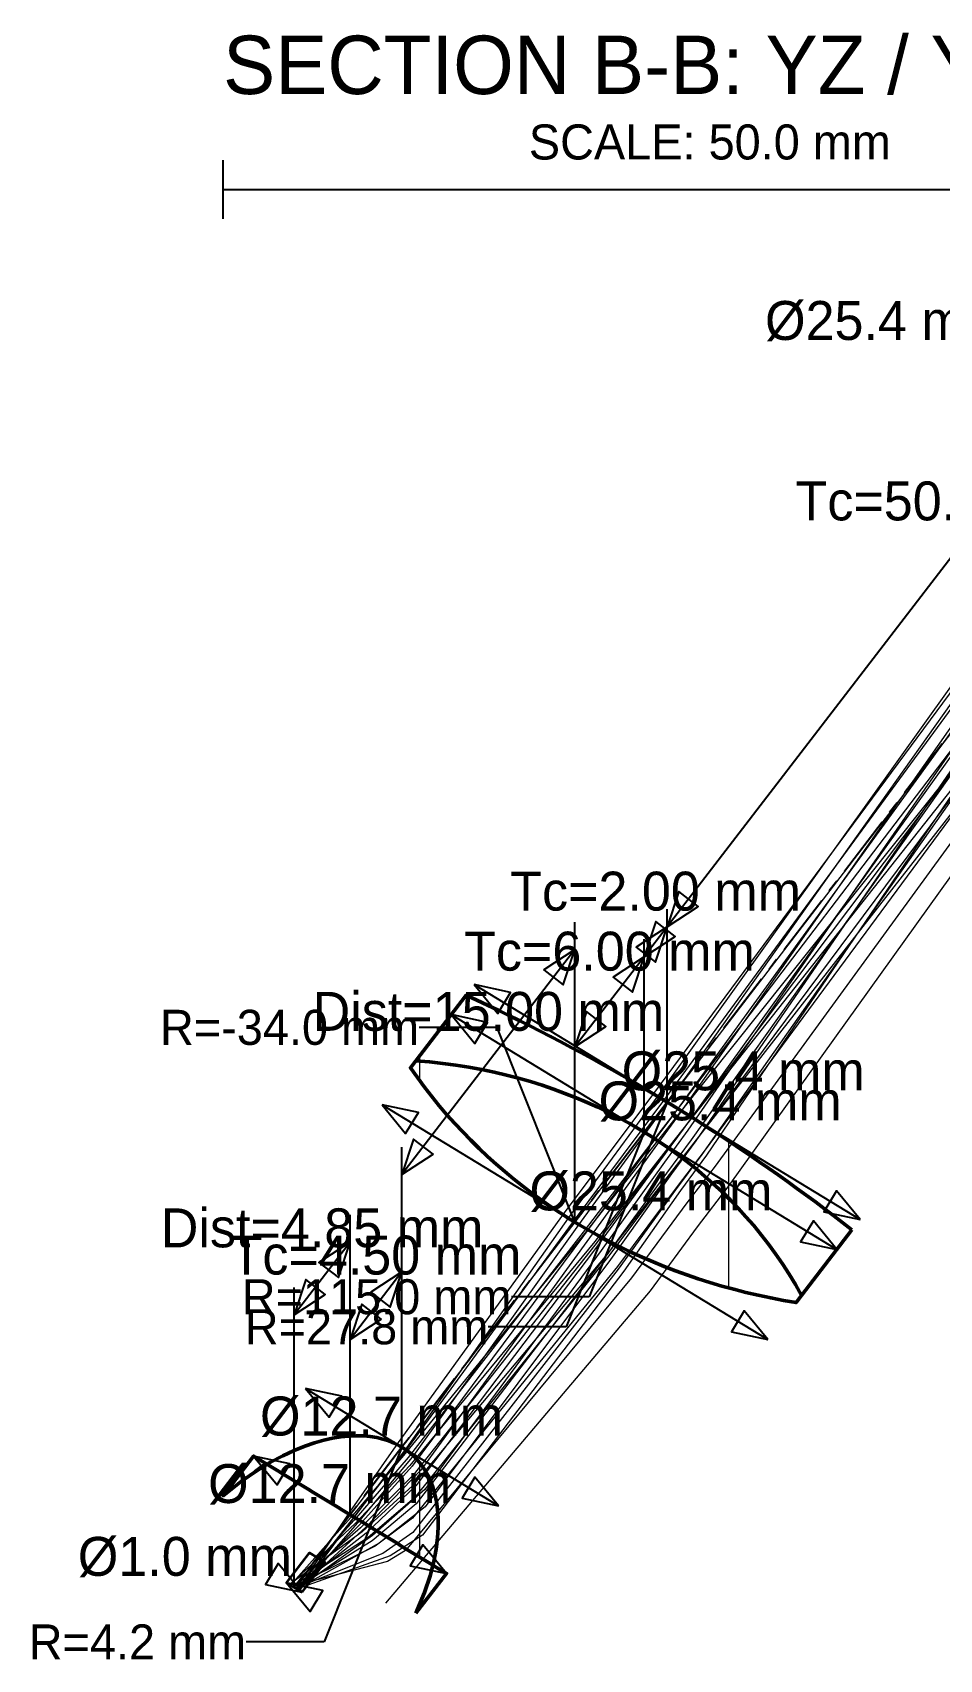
# Model space of a CAD drawing. Header units: metres. Extents: x -52 to 124, y -172 to 128.
# Drawn here: x -51.6 to -5.1, y -59.1 to 24.5 of the extents above; entities that cross this region are included whole.
import ezdxf
from ezdxf.enums import TextEntityAlignment as Align

# ---------------------------------------------------------------- set-up
doc = ezdxf.new("R2010")
doc.units = ezdxf.units.M
doc.linetypes.add('CENTER', pattern=[5.08, 3.175, -0.635, 0.635, -0.635])
for name, color, linetype, lineweight in [('ANNOTATIONS', 3, 'CONTINUOUS', 25), ('DIMENSIONS_LINEAR', 4, 'CONTINUOUS', 25), ('DIMENSIONS_RADIAL', 6, 'CONTINUOUS', 25), ('OPTICAL_AXIS', 1, 'CENTER', 25), ('OPTICS_COMPONENTS', 2, 'CONTINUOUS', 35), ('OPTICS_HATCH', 8, 'CONTINUOUS', 13), ('OPTICS_LENSES', 7, 'CONTINUOUS', 50), ('RAYS_785NM', 1, 'CONTINUOUS', 18), ('RAYS_850NM', 3, 'CONTINUOUS', 18), ('RAYS_900NM', 5, 'CONTINUOUS', 18)]:
    doc.layers.add(name, color=color, linetype=linetype, lineweight=lineweight)
doc.styles.add('OpenSansCondensed-Light', font='OpenSansCondensed-Light.ttf')
doc.dimstyles.new('EZDXF', dxfattribs={"dimtxt": 0.25, "dimasz": 0.175, "dimexe": 0.375, "dimexo": 0.125, "dimgap": 0.1, "dimtad": 1, "dimlfac": 100, "dimzin": 12, "dimdsep": 46, "dimtxsty": 'OpenSansCondensed-Light', "dimblk": 'ARCHTICK', "dimcen": 2.5, "dimazin": 3, "dimtfac": 0.5, "dimtmove": 2, "dimatfit": 3})

# ---------------------------------------------------------------- blocks, each defined once
blk = doc.blocks.new('_ARCHTICK')
at = {"color": 0, "linetype": 'BYBLOCK', "const_width": 0.15}
blk.add_lwpolyline([(-0.5, -0.5), (0.5, 0.5)], dxfattribs=at)

msp = doc.modelspace()

# ---------------------------------------------------------------- hatches: boundary and pattern name
at = {"layer": 'OPTICS_HATCH'}
h = msp.add_hatch(dxfattribs=at)
h.set_pattern_fill('ANSI31', scale=2.5, angle=45)
h.paths.add_polyline_path([(-9.556, -37.012), (-10.022, -36.648), (-10.49, -36.287), (-10.961, -35.93), (-11.434, -35.575), (-11.909, -35.223), (-12.386, -34.874), (-12.866, -34.528), (-13.348, -34.185), (-13.832, -33.844), (-14.318, -33.506), (-14.806, -33.172), (-15.296, -32.84), (-15.789, -32.511), (-16.284, -32.185), (-16.781, -31.861), (-17.28, -31.541), (-17.782, -31.223), (-18.285, -30.908), (-18.791, -30.596), (-19.299, -30.287), (-19.809, -29.981), (-20.321, -29.677), (-20.836, -29.377), (-21.353, -29.079), (-21.872, -28.784), (-22.393, -28.492), (-22.916, -28.203), (-23.441, -27.916), (-23.969, -27.633), (-24.499, -27.352), (-25.031, -27.074), (-25.565, -26.799), (-26.102, -26.527), (-26.64, -26.258), (-27.181, -25.992), (-27.724, -25.728), (-28.269, -25.468), (-28.817, -25.21), (-29.367, -24.955), (-31.953, -28.321), (-31.953, -28.321), (-31.253, -28.38), (-30.565, -28.456), (-29.89, -28.547), (-29.226, -28.653), (-28.573, -28.774), (-27.932, -28.909), (-27.3, -29.058), (-26.679, -29.22), (-26.068, -29.395), (-25.468, -29.583), (-24.876, -29.784), (-24.295, -29.997), (-23.723, -30.223), (-23.16, -30.461), (-22.607, -30.711), (-22.062, -30.973), (-21.527, -31.247), (-21.001, -31.532), (-20.484, -31.83), (-19.976, -32.139), (-19.477, -32.46), (-18.987, -32.792), (-18.507, -33.137), (-18.035, -33.493), (-17.572, -33.861), (-17.119, -34.242), (-16.675, -34.634), (-16.241, -35.039), (-15.816, -35.457), (-15.401, -35.887), (-14.996, -36.33), (-14.601, -36.786), (-14.216, -37.256), (-13.842, -37.739), (-13.479, -38.237), (-13.127, -38.749), (-12.787, -39.276), (-12.458, -39.818), (-12.142, -40.377), (-9.556, -37.012)])
h = msp.add_hatch(dxfattribs=at)
h.set_pattern_fill('ANSI31', scale=2.5, angle=45)
h.paths.add_polyline_path([(-12.142, -40.377), (-12.458, -39.818), (-12.787, -39.276), (-13.127, -38.749), (-13.479, -38.237), (-13.842, -37.739), (-14.216, -37.256), (-14.601, -36.786), (-14.996, -36.33), (-15.401, -35.887), (-15.816, -35.457), (-16.241, -35.039), (-16.675, -34.634), (-17.119, -34.242), (-17.572, -33.861), (-18.035, -33.493), (-18.507, -33.137), (-18.987, -32.792), (-19.477, -32.46), (-19.976, -32.139), (-20.484, -31.83), (-21.001, -31.532), (-21.527, -31.247), (-22.062, -30.973), (-22.607, -30.711), (-23.16, -30.461), (-23.723, -30.223), (-24.295, -29.997), (-24.876, -29.784), (-25.468, -29.583), (-26.068, -29.395), (-26.679, -29.22), (-27.3, -29.058), (-27.932, -28.909), (-28.573, -28.774), (-29.226, -28.653), (-29.89, -28.547), (-30.565, -28.456), (-31.253, -28.38), (-31.953, -28.321), (-32.23, -28.682), (-32.23, -28.682), (-31.873, -29.187), (-31.506, -29.681), (-31.131, -30.163), (-30.748, -30.633), (-30.355, -31.093), (-29.955, -31.542), (-29.546, -31.98), (-29.129, -32.408), (-28.704, -32.825), (-28.271, -33.232), (-27.831, -33.629), (-27.383, -34.016), (-26.927, -34.393), (-26.464, -34.76), (-25.993, -35.118), (-25.514, -35.466), (-25.029, -35.804), (-24.536, -36.132), (-24.035, -36.451), (-23.527, -36.76), (-23.012, -37.059), (-22.489, -37.349), (-21.959, -37.629), (-21.421, -37.9), (-20.876, -38.161), (-20.323, -38.412), (-19.763, -38.653), (-19.196, -38.884), (-18.62, -39.106), (-18.037, -39.317), (-17.446, -39.518), (-16.847, -39.708), (-16.24, -39.889), (-15.624, -40.058), (-15.001, -40.216), (-14.368, -40.364), (-13.728, -40.5), (-13.078, -40.625), (-12.419, -40.738), (-12.142, -40.377)])
h = msp.add_hatch(dxfattribs=at)
h.set_pattern_fill('ANSI31', scale=2.5, angle=45)
h.paths.add_polyline_path([(-31.946, -56.691), (-31.502, -55.629), (-31.217, -54.772), (-31.027, -54.04), (-30.904, -53.394), (-30.831, -52.814), (-30.799, -52.287), (-30.801, -51.805), (-30.833, -51.362), (-30.891, -50.952), (-30.973, -50.573), (-31.076, -50.222), (-31.199, -49.897), (-31.34, -49.597), (-31.5, -49.319), (-31.676, -49.063), (-31.868, -48.828), (-32.077, -48.614), (-32.3, -48.42), (-32.539, -48.246), (-32.793, -48.091), (-33.062, -47.956), (-33.346, -47.841), (-33.646, -47.746), (-33.962, -47.672), (-34.294, -47.619), (-34.642, -47.587), (-35.009, -47.579), (-35.393, -47.595), (-35.798, -47.636), (-36.225, -47.706), (-36.675, -47.807), (-37.151, -47.941), (-37.656, -48.114), (-38.196, -48.332), (-38.777, -48.602), (-39.409, -48.939), (-40.107, -49.363), (-40.9, -49.91), (-41.851, -50.663), (-40.282, -48.62), (-40.282, -48.62), (-40.028, -48.775), (-39.774, -48.929), (-39.52, -49.084), (-39.266, -49.238), (-39.012, -49.393), (-38.758, -49.547), (-38.504, -49.702), (-38.25, -49.857), (-37.996, -50.011), (-37.742, -50.166), (-37.488, -50.32), (-37.234, -50.475), (-36.98, -50.629), (-36.726, -50.784), (-36.472, -50.939), (-36.218, -51.093), (-35.964, -51.248), (-35.71, -51.402), (-35.456, -51.557), (-35.202, -51.711), (-34.948, -51.866), (-34.694, -52.02), (-34.44, -52.175), (-34.186, -52.33), (-33.932, -52.484), (-33.678, -52.639), (-33.424, -52.793), (-33.17, -52.948), (-32.916, -53.102), (-32.662, -53.257), (-32.408, -53.412), (-32.154, -53.566), (-31.9, -53.721), (-31.646, -53.875), (-31.392, -54.03), (-31.138, -54.184), (-30.884, -54.339), (-30.63, -54.494), (-30.376, -54.648), (-31.946, -56.691)])

# ---------------------------------------------------------------- linework, layer by layer
at = {"layer": 'ANNOTATIONS'}
for p, q in [((-41.851, 14.918), (-41.851, 17.918)), ((-41.851, 16.418), (8.149, 16.418))]:
    msp.add_line(p, q, dxfattribs=at)
at = {"layer": 'DIMENSIONS_LINEAR'}
for p, q in [((10.563, 17.091), (-19.045, -21.441)), ((-19.045, -30.441), (-19.045, -20.541)), ((-19.045, -30.441), (-19.045, -20.541)), ((-23.782, -36.606), (-23.782, -21.206)), ((-19.045, -21.441), (-20.229, -22.983)), ((-20.229, -31.983), (-20.229, -22.083)), ((-20.229, -31.983), (-20.229, -22.083)), ((-23.782, -22.606), (-32.664, -34.166)), ((-20.229, -22.983), (-23.782, -27.606)), ((-28.95, -24.413), (-9.139, -36.469)), ((-30.134, -25.954), (-10.324, -38.011)), ((-23.782, -36.606), (-23.782, -26.706)), ((-33.687, -30.578), (-13.877, -42.635)), ((-32.664, -48.166), (-32.664, -32.766)), ((-35.329, -51.634), (-35.329, -36.234)), ((-35.329, -37.634), (-38.201, -41.372)), ((-32.664, -48.166), (-32.664, -38.266)), ((-32.664, -39.166), (-35.329, -42.634)), ((-38.201, -55.372), (-38.201, -39.972)), ((-35.329, -51.634), (-35.329, -41.734)), ((-37.617, -45.152), (-27.712, -51.18)), ((-40.282, -48.62), (-30.376, -54.648)), ((-38.591, -55.134), (-37.811, -55.609))]:
    msp.add_line(p, q, dxfattribs=at)
for points in [[(-19.045, -21.441), (-17.448, -20.398), (-18.447, -19.63)], [(-19.045, -21.441), (-20.641, -22.485), (-19.642, -23.252)], [(-20.229, -22.983), (-18.633, -21.939), (-19.632, -21.171)], [(-23.782, -22.606), (-25.378, -23.65), (-24.379, -24.418)], [(-20.229, -22.983), (-21.825, -24.026), (-20.826, -24.794)], [(-28.95, -24.413), (-27.74, -25.887), (-27.085, -24.811)], [(-23.782, -27.606), (-22.186, -26.563), (-23.185, -25.795)], [(-30.134, -25.954), (-28.924, -27.428), (-28.269, -26.352)], [(-33.687, -30.578), (-32.477, -32.052), (-31.822, -30.976)], [(-32.664, -34.166), (-31.068, -33.123), (-32.067, -32.355)], [(-9.139, -36.469), (-10.349, -34.995), (-11.004, -36.072)], [(-10.324, -38.011), (-11.534, -36.537), (-12.189, -37.613)], [(-35.329, -37.634), (-36.925, -38.678), (-35.926, -39.445)], [(-32.664, -39.166), (-34.26, -40.21), (-33.261, -40.977)], [(-38.201, -41.372), (-36.605, -40.328), (-37.604, -39.561)], [(-35.329, -42.634), (-33.733, -41.591), (-34.732, -40.823)], [(-13.877, -42.635), (-15.087, -41.161), (-15.742, -42.237)], [(-37.617, -45.152), (-36.407, -46.626), (-35.752, -45.55)], [(-40.282, -48.62), (-39.071, -50.094), (-38.416, -49.018)], [(-27.712, -51.18), (-28.922, -49.706), (-29.577, -50.783)], [(-30.376, -54.648), (-31.586, -53.174), (-32.241, -54.251)], [(-37.811, -55.609), (-39.021, -54.135), (-39.676, -55.211)], [(-38.591, -55.134), (-37.381, -56.608), (-36.726, -55.532)]]:
    msp.add_lwpolyline(points, close=True, dxfattribs=at)
at = {"layer": 'OPTICAL_AXIS'}
for p, q in [((10.563, 8.091), (-19.045, -30.441)), ((-19.045, -30.441), (-20.229, -31.983)), ((-20.229, -31.983), (-23.782, -36.606)), ((-23.782, -36.606), (-32.664, -48.166)), ((-32.664, -48.166), (-35.329, -51.634)), ((-35.329, -51.634), (-38.201, -55.372))]:
    msp.add_line(p, q, dxfattribs=at)
at = {"layer": 'OPTICS_COMPONENTS'}
msp.add_lwpolyline([(-37.811, -55.609), (-38.591, -55.134), (-37.406, -53.593), (-36.627, -54.068)], close=True, dxfattribs=at)
at = {"layer": 'OPTICS_LENSES'}
for points in [[(-9.556, -37.012), (-10.022, -36.648), (-10.49, -36.287), (-10.961, -35.93), (-11.434, -35.575), (-11.909, -35.223), (-12.386, -34.874), (-12.866, -34.528), (-13.348, -34.185), (-13.832, -33.844), (-14.318, -33.506), (-14.806, -33.172), (-15.296, -32.84), (-15.789, -32.511), (-16.284, -32.185), (-16.781, -31.861), (-17.28, -31.541), (-17.782, -31.223), (-18.285, -30.908), (-18.791, -30.596), (-19.299, -30.287), (-19.809, -29.981), (-20.321, -29.677), (-20.836, -29.377), (-21.353, -29.079), (-21.872, -28.784), (-22.393, -28.492), (-22.916, -28.203), (-23.441, -27.916), (-23.969, -27.633), (-24.499, -27.352), (-25.031, -27.074), (-25.565, -26.799), (-26.102, -26.527), (-26.64, -26.258), (-27.181, -25.992), (-27.724, -25.728), (-28.269, -25.468), (-28.817, -25.21), (-29.367, -24.955), (-31.953, -28.321), (-31.953, -28.321), (-31.253, -28.38), (-30.565, -28.456), (-29.89, -28.547), (-29.226, -28.653), (-28.573, -28.774), (-27.932, -28.909), (-27.3, -29.058), (-26.679, -29.22), (-26.068, -29.395), (-25.468, -29.583), (-24.876, -29.784), (-24.295, -29.997), (-23.723, -30.223), (-23.16, -30.461), (-22.607, -30.711), (-22.062, -30.973), (-21.527, -31.247), (-21.001, -31.532), (-20.484, -31.83), (-19.976, -32.139), (-19.477, -32.46), (-18.987, -32.792), (-18.507, -33.137), (-18.035, -33.493), (-17.572, -33.861), (-17.119, -34.242), (-16.675, -34.634), (-16.241, -35.039), (-15.816, -35.457), (-15.401, -35.887), (-14.996, -36.33), (-14.601, -36.786), (-14.216, -37.256), (-13.842, -37.739), (-13.479, -38.237), (-13.127, -38.749), (-12.787, -39.276), (-12.458, -39.818), (-12.142, -40.377), (-9.556, -37.012)], [(-12.142, -40.377), (-12.458, -39.818), (-12.787, -39.276), (-13.127, -38.749), (-13.479, -38.237), (-13.842, -37.739), (-14.216, -37.256), (-14.601, -36.786), (-14.996, -36.33), (-15.401, -35.887), (-15.816, -35.457), (-16.241, -35.039), (-16.675, -34.634), (-17.119, -34.242), (-17.572, -33.861), (-18.035, -33.493), (-18.507, -33.137), (-18.987, -32.792), (-19.477, -32.46), (-19.976, -32.139), (-20.484, -31.83), (-21.001, -31.532), (-21.527, -31.247), (-22.062, -30.973), (-22.607, -30.711), (-23.16, -30.461), (-23.723, -30.223), (-24.295, -29.997), (-24.876, -29.784), (-25.468, -29.583), (-26.068, -29.395), (-26.679, -29.22), (-27.3, -29.058), (-27.932, -28.909), (-28.573, -28.774), (-29.226, -28.653), (-29.89, -28.547), (-30.565, -28.456), (-31.253, -28.38), (-31.953, -28.321), (-32.23, -28.682), (-32.23, -28.682), (-31.873, -29.187), (-31.506, -29.681), (-31.131, -30.163), (-30.748, -30.633), (-30.355, -31.093), (-29.955, -31.542), (-29.546, -31.98), (-29.129, -32.408), (-28.704, -32.825), (-28.271, -33.232), (-27.831, -33.629), (-27.383, -34.016), (-26.927, -34.393), (-26.464, -34.76), (-25.993, -35.118), (-25.514, -35.466), (-25.029, -35.804), (-24.536, -36.132), (-24.035, -36.451), (-23.527, -36.76), (-23.012, -37.059), (-22.489, -37.349), (-21.959, -37.629), (-21.421, -37.9), (-20.876, -38.161), (-20.323, -38.412), (-19.763, -38.653), (-19.196, -38.884), (-18.62, -39.106), (-18.037, -39.317), (-17.446, -39.518), (-16.847, -39.708), (-16.24, -39.889), (-15.624, -40.058), (-15.001, -40.216), (-14.368, -40.364), (-13.728, -40.5), (-13.078, -40.625), (-12.419, -40.738), (-12.142, -40.377)], [(-31.946, -56.691), (-31.502, -55.629), (-31.217, -54.772), (-31.027, -54.04), (-30.904, -53.394), (-30.831, -52.814), (-30.799, -52.287), (-30.801, -51.805), (-30.833, -51.362), (-30.891, -50.952), (-30.973, -50.573), (-31.076, -50.222), (-31.199, -49.897), (-31.34, -49.597), (-31.5, -49.319), (-31.676, -49.063), (-31.868, -48.828), (-32.077, -48.614), (-32.3, -48.42), (-32.539, -48.246), (-32.793, -48.091), (-33.062, -47.956), (-33.346, -47.841), (-33.646, -47.746), (-33.962, -47.672), (-34.294, -47.619), (-34.642, -47.587), (-35.009, -47.579), (-35.393, -47.595), (-35.798, -47.636), (-36.225, -47.706), (-36.675, -47.807), (-37.151, -47.941), (-37.656, -48.114), (-38.196, -48.332), (-38.777, -48.602), (-39.409, -48.939), (-40.107, -49.363), (-40.9, -49.91), (-41.851, -50.663), (-40.282, -48.62), (-40.282, -48.62), (-40.028, -48.775), (-39.774, -48.929), (-39.52, -49.084), (-39.266, -49.238), (-39.012, -49.393), (-38.758, -49.547), (-38.504, -49.702), (-38.25, -49.857), (-37.996, -50.011), (-37.742, -50.166), (-37.488, -50.32), (-37.234, -50.475), (-36.98, -50.629), (-36.726, -50.784), (-36.472, -50.939), (-36.218, -51.093), (-35.964, -51.248), (-35.71, -51.402), (-35.456, -51.557), (-35.202, -51.711), (-34.948, -51.866), (-34.694, -52.02), (-34.44, -52.175), (-34.186, -52.33), (-33.932, -52.484), (-33.678, -52.639), (-33.424, -52.793), (-33.17, -52.948), (-32.916, -53.102), (-32.662, -53.257), (-32.408, -53.412), (-32.154, -53.566), (-31.9, -53.721), (-31.646, -53.875), (-31.392, -54.03), (-31.138, -54.184), (-30.884, -54.339), (-30.63, -54.494), (-30.376, -54.648), (-31.946, -56.691)]]:
    msp.add_lwpolyline(points, close=True, dxfattribs=at)
at = {"layer": 'RAYS_785NM'}
for p, q in [((8.423, 8.072), (-19.687, -29.931)), ((7.769, 8.046), (-19.436, -30.008)), ((10.563, 8.091), (-19.045, -30.441)), ((12.771, 8.115), (-18.387, -30.979)), ((9.706, 7.089), (-18.216, -31.837)), ((9.046, 7.058), (-17.979, -31.892)), ((11.858, 7.12), (-17.55, -32.4)), ((13.365, 6.046), (-15.881, -34.724)), ((-19.687, -29.931), (-20.852, -31.49)), ((-19.436, -30.008), (-20.584, -31.574)), ((-19.045, -30.441), (-20.229, -31.983)), ((-20.852, -31.49), (-24.325, -36.126)), ((-20.584, -31.574), (-24.001, -36.238)), ((-18.387, -30.979), (-19.602, -32.516)), ((-20.229, -31.983), (-23.782, -36.606)), ((-19.602, -32.516), (-23.209, -37.098)), ((-18.216, -31.837), (-19.439, -33.476)), ((-17.979, -31.892), (-19.178, -33.527)), ((-17.55, -32.4), (-18.831, -34.069)), ((-19.439, -33.476), (-22.732, -37.964)), ((-19.178, -33.527), (-22.436, -38.066)), ((-18.831, -34.069), (-22.109, -38.43)), ((-15.881, -34.724), (-17.51, -36.848)), ((-24.325, -36.126), (-32.852, -47.929)), ((-23.782, -36.606), (-32.664, -48.166)), ((-24.001, -36.238), (-32.438, -48.197)), ((-23.209, -37.098), (-32.504, -48.486)), ((-17.51, -36.848), (-19.923, -40.144)), ((-22.109, -38.43), (-32.019, -50.758)), ((-22.732, -37.964), (-31.945, -50.147)), ((-22.436, -38.066), (-31.497, -50.331)), ((-19.923, -40.144), (-33.508, -56.168)), ((-32.852, -47.929), (-35.359, -51.508)), ((-32.664, -48.166), (-35.329, -51.634)), ((-32.438, -48.197), (-35.033, -51.64)), ((-32.504, -48.486), (-35.287, -51.774)), ((-31.945, -50.147), (-34.506, -52.58)), ((-32.019, -50.758), (-34.403, -52.798)), ((-31.497, -50.331), (-34.169, -52.706)), ((-35.287, -51.774), (-38.397, -55.266)), ((-35.329, -51.634), (-38.201, -55.372)), ((-35.359, -51.508), (-38.005, -55.477)), ((-35.033, -51.64), (-37.926, -55.517)), ((-34.506, -52.58), (-38.078, -55.385)), ((-34.403, -52.798), (-38.255, -55.304)), ((-34.169, -52.706), (-37.996, -55.423))]:
    msp.add_line(p, q, dxfattribs=at)
at = {"layer": 'RAYS_850NM'}
for p, q in [((8.764, 7.805), (-19.291, -30.435)), ((8.108, 7.778), (-19.044, -30.506)), ((10.908, 7.828), (-18.64, -30.959)), ((13.118, 7.856), (-17.978, -31.509)), ((10.072, 6.818), (-17.807, -32.385)), ((9.41, 6.785), (-17.573, -32.434)), ((12.225, 6.853), (-17.136, -32.962)), ((-19.291, -30.435), (-20.453, -31.992)), ((-19.044, -30.506), (-20.189, -32.067)), ((-18.64, -30.959), (-19.832, -32.51)), ((-17.978, -31.509), (-19.21, -33.068)), ((-20.453, -31.992), (-23.922, -36.647)), ((-20.189, -32.067), (-23.605, -36.755)), ((-19.832, -32.51), (-23.357, -37.125)), ((-17.807, -32.385), (-19.078, -34.089)), ((-17.573, -32.434), (-18.817, -34.132)), ((-19.21, -33.068), (-22.764, -37.609)), ((-17.136, -32.962), (-18.479, -34.712)), ((-19.078, -34.089), (-22.243, -38.429)), ((-18.817, -34.132), (-21.955, -38.529)), ((-18.479, -34.712), (-21.597, -38.887)), ((-23.922, -36.647), (-32.485, -48.357)), ((-23.605, -36.755), (-32.066, -48.601)), ((-23.357, -37.125), (-32.351, -48.69)), ((-22.764, -37.609), (-32.262, -49.108)), ((-22.243, -38.429), (-31.93, -51.073)), ((-21.597, -38.887), (-32.115, -51.804)), ((-21.955, -38.529), (-31.465, -51.234)), ((-32.485, -48.357), (-35.149, -51.776)), ((-32.351, -48.69), (-35.11, -51.911)), ((-32.262, -49.108), (-35.057, -52.066)), ((-32.066, -48.601), (-34.827, -51.905)), ((-35.149, -51.776), (-38.03, -55.446)), ((-31.93, -51.073), (-34.19, -52.967)), ((-31.465, -51.234), (-33.837, -53.095)), ((-35.057, -52.066), (-38.418, -55.239)), ((-35.11, -51.911), (-38.225, -55.341)), ((-34.827, -51.905), (-37.952, -55.485)), ((-32.115, -51.804), (-34.041, -53.248)), ((-34.041, -53.248), (-38.249, -55.312)), ((-34.19, -52.967), (-38.08, -55.384)), ((-33.837, -53.095), (-37.994, -55.422))]:
    msp.add_line(p, q, dxfattribs=at)
at = {"layer": 'RAYS_900NM'}
for p, q in [((9.229, 7.448), (-18.756, -31.125)), ((8.571, 7.419), (-18.515, -31.188)), ((11.377, 7.475), (-18.097, -31.669)), ((13.589, 7.509), (-17.431, -32.234)), ((10.57, 6.456), (-17.255, -33.135)), ((9.906, 6.421), (-17.024, -33.176)), ((12.724, 6.495), (-16.581, -33.731)), ((-18.756, -31.125), (-19.937, -32.706)), ((-18.515, -31.188), (-19.675, -32.77)), ((-18.097, -31.669), (-19.32, -33.262)), ((-17.431, -32.234), (-18.71, -33.854)), ((-19.937, -32.706), (-23.348, -37.319)), ((-19.675, -32.77), (-23.041, -37.423)), ((-19.32, -33.262), (-22.754, -37.792)), ((-17.255, -33.135), (-18.616, -34.958)), ((-17.024, -33.176), (-18.352, -34.988)), ((-18.71, -33.854), (-22.134, -38.266)), ((-16.581, -33.731), (-18.032, -35.623)), ((-18.616, -34.958), (-21.555, -39.021)), ((-18.352, -34.988), (-21.277, -39.12)), ((-18.032, -35.623), (-20.879, -39.468)), ((-23.348, -37.319), (-32.131, -49.132)), ((-23.041, -37.423), (-31.7, -49.346)), ((-22.134, -38.266), (-32.114, -50.153)), ((-22.754, -37.792), (-32.087, -49.599)), ((-21.555, -39.021), (-32.104, -52.551)), ((-21.277, -39.12), (-31.612, -52.683)), ((-20.879, -39.468), (-32.485, -53.473)), ((-32.131, -49.132), (-34.852, -52.15)), ((-32.087, -49.599), (-34.79, -52.315)), ((-31.7, -49.346), (-34.527, -52.277)), ((-32.114, -50.153), (-34.709, -52.508)), ((-34.709, -52.508), (-38.432, -55.221)), ((-34.79, -52.315), (-38.248, -55.312)), ((-34.852, -52.15), (-38.06, -55.407)), ((-34.527, -52.277), (-37.981, -55.446)), ((-32.104, -52.551), (-33.648, -53.623)), ((-31.612, -52.683), (-33.264, -53.753)), ((-33.406, -54.035), (-38.263, -55.294)), ((-33.648, -53.623), (-38.075, -55.39)), ((-33.264, -53.753), (-37.985, -55.428)), ((-32.485, -53.473), (-33.406, -54.035))]:
    msp.add_line(p, q, dxfattribs=at)

# ---------------------------------------------------------------- texts
at = {"layer": 'ANNOTATIONS'}
msp.add_text('SECTION B-B: YZ / YX PLANE (ELEVATION / SLIT VIEW) [MM]', height=3, dxfattribs=at).set_placement((-41.851, 20.418), align=Align.BOTTOM_LEFT)
msp.add_text('SCALE: 50.0 mm', height=1.8, dxfattribs=at).set_placement((-16.851, 17.418), align=Align.BOTTOM_CENTER)
at = {"layer": 'DIMENSIONS_LINEAR'}
for s, p in [('%%c25.4 mm', (-7.775, 8.091)), ('Tc=50.00 mm', (-4.241, -1.175)), ('Tc=2.00 mm', (-19.637, -21.212)), ('Tc=6.00 mm', (-22.005, -24.295)), ('Dist=15.00 mm', (-28.223, -27.386)), ('%%c25.4 mm', (-15.139, -30.441)), ('%%c25.4 mm', (-16.324, -31.983)), ('%%c25.4 mm', (-19.877, -36.606)), ('Dist=4.85 mm', (-36.765, -38.503)), ('Tc=4.50 mm', (-33.997, -39.9)), ('%%c12.7 mm', (-33.712, -48.166)), ('%%c12.7 mm', (-36.376, -51.634)), ('%%c1.0 mm', (-43.811, -55.372))]:
    msp.add_text(s, height=2, dxfattribs=at).set_placement(p, align=Align.BOTTOM_CENTER)
at = {"layer": 'DIMENSIONS_RADIAL'}
for s, p in [('R=-34.0 mm', (-31.782, -26.606)), ('R=115.0 mm', (-27.045, -40.441)), ('R=27.8 mm', (-28.229, -41.983)), ('R=4.2 mm', (-40.664, -58.166))]:
    msp.add_text(s, height=1.8, dxfattribs=at).set_placement(p, align=Align.MIDDLE_RIGHT)

# ---------------------------------------------------------------- leaders
for points in [[(-23.782, -36.606), (-27.782, -26.606), (-31.782, -26.606)], [(-19.045, -30.441), (-23.045, -40.441), (-27.045, -40.441)], [(-20.229, -31.983), (-24.229, -41.983), (-28.229, -41.983)], [(-32.664, -48.166), (-36.664, -58.166), (-40.664, -58.166)]]:
    msp.add_leader(points, dimstyle='EZDXF', dxfattribs=at)

doc.saveas('drawing.dxf')
